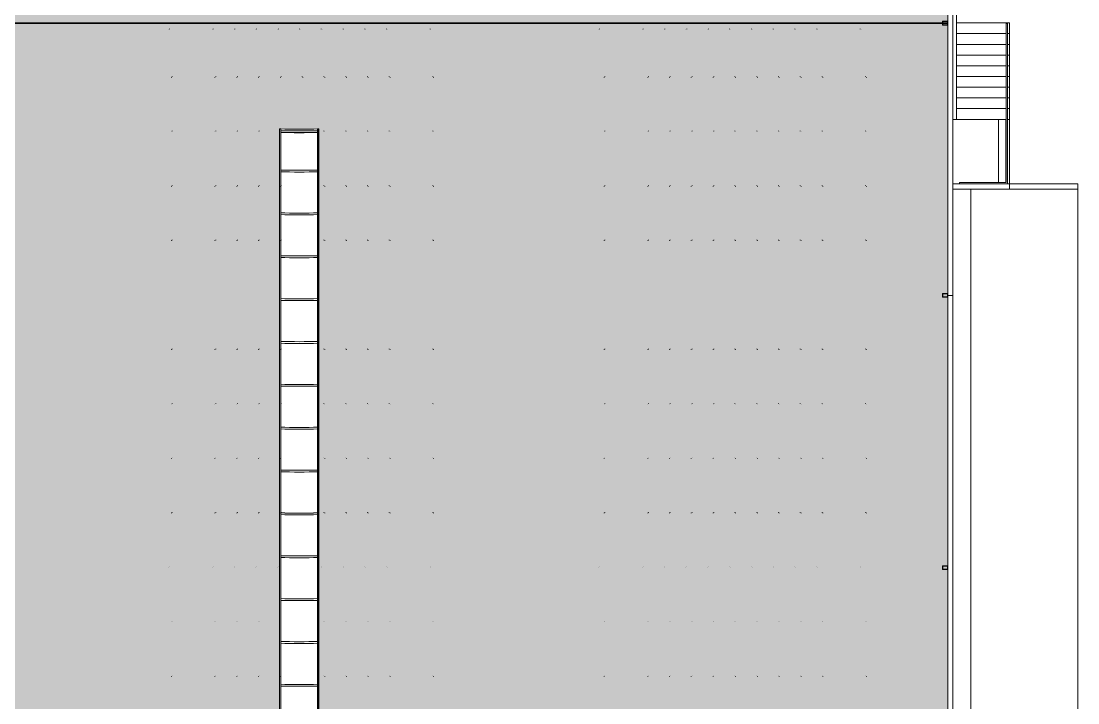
# Model space of a CAD drawing. Header units: metres. Extents: x -55 to 263, y -124 to 62.
# Drawn here: x 169 to 198.57, y -41.88 to -22.8 of the extents above; entities that cross this region are included whole.
import ezdxf

# ---------------------------------------------------------------- set-up
doc = ezdxf.new("R2010")
doc.units = ezdxf.units.M
doc.linetypes.add('01_Grid', pattern=[2.61, 1.8, -0.405, 0, -0.405])
for name, color, linetype, lineweight in [('0-1', 7, 'Continuous', 5), ('03EJES-1', 1, '01_Grid', 5), ('06MUREXT-1', 253, 'Continuous', 5), ('13CIVERT-1', 53, 'Continuous', 5), ('14HATCH-1', 10, 'Continuous', 5), ('46BANQ-1', 53, 'Continuous', 5), ('54ESTRUCTURA-2', 9, 'Continuous', 30), ('54ESTRUCTURA-7', 213, 'Continuous', 9), ('54ESTRUCTURA-8', 255, 'Continuous', 9), ('55BARANDAL-1', 53, 'Continuous', 5), ('70LINEA-1', 254, 'Continuous', 5), ('70LINEA-4', 255, 'Continuous', 9), ('70LINEA-5', 213, 'Continuous', 9)]:
    doc.layers.add(name, color=color, linetype=linetype, lineweight=lineweight)

# ---------------------------------------------------------------- blocks, each defined once
blk = doc.blocks.new('Railing - Railing-7177917-A1 _ A250')
at = {"layer": '55BARANDAL-1'}
for p, q in [((196.567, -22.872), (196.605, -22.872)), ((196.567, -22.872), (196.567, -25.553)), ((196.605, -22.872), (196.605, -25.553)), ((196.567, -25.553), (196.567, -25.572)), ((196.567, -25.572), (196.567, -27.316)), ((196.605, -25.553), (196.605, -25.572)), ((196.605, -25.572), (196.605, -27.354)), ((195.257, -27.354), (195.257, -27.316)), ((196.567, -27.316), (195.257, -27.316)), ((196.605, -27.354), (195.257, -27.354))]:
    blk.add_line(p, q, dxfattribs=at)
blk = doc.blocks.new('22011_AR_rvt-1-A1 _ A250')
at = {"layer": '14HATCH-1'}
h = blk.add_hatch(color=256, dxfattribs=at)
h.paths.add_polyline_path([(194.783, -22.86), (194.93, -22.856), (194.926, -22.851), (194.92, -22.816), (194.797, -22.816), (194.787, -22.856)])
h.paths.add_polyline_path([(194.783, -15.245), (194.791, -15.254), (194.797, -15.288), (194.92, -15.288), (194.926, -15.236), (194.92, -15.201), (194.797, -15.201), (194.791, -15.236)])
h.paths.add_polyline_path([(194.783, -7.62), (194.791, -7.629), (194.797, -7.664), (194.92, -7.664), (194.926, -7.611), (194.92, -7.576), (194.797, -7.576), (194.791, -7.611)])
h.paths.add_polyline_path([(194.783, -0.005), (194.791, -0.014), (194.797, -0.048), (194.92, -0.048), (194.926, 0.004), (194.92, 0.039), (194.797, 0.039), (194.791, 0.004)])
h.paths.add_polyline_path([(194.783, 7.62), (194.791, 7.611), (194.797, 7.576), (194.92, 7.576), (194.926, 7.63), (194.92, 7.664), (194.797, 7.664), (194.791, 7.629)])
h.paths.add_polyline_path([(-12.05, -22.86), (-11.903, -22.855), (-11.908, -22.846), (-11.912, -22.816), (-12.036, -22.816), (-12.041, -22.851), (-12.05, -22.86)])
h.paths.add_polyline_path([(106.186, -22.86), (194.783, -22.855), (194.783, -22.808), (194.93, -22.808), (194.926, -15.296), (194.783, -15.296), (194.783, -15.193), (194.93, -15.193), (194.926, -7.672), (194.783, -7.672), (194.783, -7.568), (194.93, -7.568), (194.926, -0.056), (194.783, -0.056), (194.783, 0.047), (194.93, 0.047), (194.926, 7.568), (194.783, 7.568), (194.783, 7.672), (194.93, 7.672), (194.926, 14.807), (194.783, 14.807), (194.783, 14.825), (183.219, 14.825), (183.215, 13.745), (182.541, 13.745), (182.541, 15.24), (0.339, 15.24), (0.339, 13.745), (-0.339, 13.745), (-0.339, 14.825), (-11.898, 14.825), (-11.898, 14.807), (-12.05, 14.807), (-12.05, -22.808), (-11.898, -22.808), (-11.898, -22.86), (105.605, -22.86)])
h.paths.add_polyline_path([(18.467, -19.926), (17.913, -19.928), (17.727, -19.931), (17.727, 7.689), (18.165, 7.695), (18.631, 7.693), (18.827, 7.689), (18.827, -19.931), (18.468, -19.926)])
h.paths.add_polyline_path([(6.367, -19.927), (5.894, -19.926), (5.535, -19.925), (5.535, 7.689), (5.973, 7.695), (6.433, 7.693), (6.635, 7.689), (6.635, -19.931), (6.368, -19.927)])
h.paths.add_polyline_path([(30.751, -19.927), (30.278, -19.926), (29.919, -19.925), (29.919, 7.689), (30.357, 7.695), (30.817, 7.693), (31.019, 7.689), (31.019, -19.931), (30.752, -19.927)])
h.paths.add_polyline_path([(91.619, -19.926), (91.065, -19.928), (90.879, -19.928), (90.879, 7.689), (91.317, 7.695), (91.777, 7.693), (91.979, 7.689), (91.979, -19.931), (91.62, -19.926)])
h.paths.add_polyline_path([(152.579, -19.926), (152.025, -19.928), (151.839, -19.925), (151.839, 7.689), (152.277, 7.695), (152.737, 7.693), (152.939, 7.689), (152.939, -19.931), (152.58, -19.926)])
h.paths.add_polyline_path([(140.479, -19.927), (140.006, -19.926), (139.647, -19.928), (139.647, 7.689), (140.085, 7.695), (140.545, 7.693), (140.747, 7.689), (140.747, -19.931), (140.48, -19.927)])
h.paths.add_polyline_path([(42.851, -19.926), (42.297, -19.928), (42.111, -19.929), (42.111, 7.689), (42.549, 7.695), (43.009, 7.693), (43.211, 7.689), (43.211, -19.931), (42.852, -19.926)])
h.paths.add_polyline_path([(128.287, -19.927), (127.814, -19.926), (127.455, -19.925), (127.455, 7.689), (127.893, 7.695), (128.353, 7.693), (128.555, 7.689), (128.555, -19.931), (128.288, -19.927)])
h.paths.add_polyline_path([(55.043, -19.926), (54.489, -19.928), (54.303, -19.925), (54.303, 7.689), (54.741, 7.695), (55.201, 7.693), (55.403, 7.689), (55.403, -19.931), (55.044, -19.926)])
h.paths.add_polyline_path([(116.095, -19.927), (115.622, -19.926), (115.263, -19.928), (115.263, 7.689), (115.701, 7.695), (116.161, 7.693), (116.363, 7.689), (116.363, -19.931), (116.096, -19.927)])
h.paths.add_polyline_path([(67.327, -19.927), (66.854, -19.926), (66.495, -19.929), (66.495, 7.689), (66.933, 7.695), (67.393, 7.693), (67.595, 7.689), (67.595, -19.931), (67.328, -19.927)])
h.paths.add_polyline_path([(103.903, -19.927), (103.43, -19.926), (103.071, -19.925), (103.071, 7.689), (103.509, 7.695), (103.969, 7.693), (104.171, 7.689), (104.171, -19.931), (103.904, -19.927)])
h.paths.add_polyline_path([(79.519, -19.927), (79.046, -19.926), (78.687, -19.925), (78.687, 7.689), (79.125, 7.695), (79.585, 7.693), (79.787, 7.689), (79.787, -19.931), (79.52, -19.927)])
h.paths.add_polyline_path([(-6.011, -19.925), (-6.559, -19.929), (-6.657, -19.931), (-6.657, 7.689), (-6.219, 7.695), (-5.759, 7.693), (-5.557, 7.689), (-5.557, -19.931), (-5.932, -19.926), (-6.011, -19.925)])
h.paths.add_polyline_path([(177.142, -19.928), (176.606, -19.926), (176.223, -19.925), (176.223, 7.689), (176.661, 7.695), (177.121, 7.693), (177.323, 7.689), (177.323, -19.931), (177.143, -19.928)])
h.paths.add_polyline_path([(164.863, -19.927), (164.321, -19.926), (164.031, -19.927), (164.031, 7.689), (164.469, 7.695), (164.929, 7.693), (165.131, 7.689), (165.131, -19.931), (164.864, -19.927)])
h.paths.add_polyline_path([(-12.05, -15.245), (-12.041, -15.254), (-12.036, -15.288), (-11.912, -15.288), (-11.902, -15.248), (-11.898, -15.245), (-11.907, -15.236), (-11.912, -15.201), (-12.036, -15.201), (-12.045, -15.24)])
h.paths.add_polyline_path([(-12.041, -15.296), (-12.05, -15.296), (-12.05, -15.193), (-11.898, -15.193), (-11.898, -15.296), (-12.036, -15.296)])
h.paths.add_polyline_path([(-12.05, -7.62), (-12.041, -7.629), (-12.036, -7.664), (-11.912, -7.664), (-11.901, -7.623), (-11.901, -7.617), (-11.907, -7.611), (-11.912, -7.576), (-12.036, -7.576), (-12.041, -7.611)])
h.paths.add_polyline_path([(-12.05, -7.672), (-12.05, -7.568), (-11.898, -7.568), (-11.901, -7.672), (-12.041, -7.672)])
h.paths.add_polyline_path([(-12.05, -0.005), (-12.041, -0.014), (-12.036, -0.048), (-11.912, -0.048), (-11.901, -0.008), (-11.901, -0.002), (-11.907, 0.004), (-11.912, 0.039), (-12.036, 0.039), (-12.045, 0)])
h.paths.add_polyline_path([(-12.041, -0.056), (-12.05, -0.056), (-12.05, 0.047), (-11.898, 0.047), (-11.898, -0.056), (-12.036, -0.056)])
h.paths.add_polyline_path([(-12.05, 7.62), (-12.041, 7.611), (-12.036, 7.576), (-11.912, 7.576), (-11.907, 7.611), (-11.898, 7.62), (-11.907, 7.63), (-11.912, 7.664), (-12.036, 7.664), (-12.041, 7.629)])
h.paths.add_polyline_path([(-12.041, 7.568), (-12.05, 7.568), (-12.05, 7.672), (-11.898, 7.672), (-11.898, 7.568), (-12.036, 7.568)])
h.paths.add_polyline_path([(194.92, 14.815), (194.92, 14.825), (194.795, 14.825), (194.797, 14.815), (194.906, 14.815)])
h.paths.add_polyline_path([(-12.036, 14.815), (-11.912, 14.815), (-11.912, 14.825), (-12.037, 14.825)])
h = blk.add_hatch(color=256, dxfattribs=at)
h.paths.add_polyline_path([(194.783, -60.769), (194.791, -60.777), (194.797, -60.812), (194.92, -60.812), (194.926, -60.76), (194.92, -60.725), (194.797, -60.725), (194.791, -60.76)])
h.paths.add_polyline_path([(194.783, -45.715), (194.791, -45.724), (194.797, -45.759), (194.92, -45.759), (194.925, -45.7), (194.92, -45.672), (194.797, -45.672), (194.791, -45.706)])
h.paths.add_polyline_path([(194.783, -38.1), (194.791, -38.109), (194.797, -38.144), (194.92, -38.144), (194.926, -38.091), (194.92, -38.056), (194.797, -38.056), (194.791, -38.091)])
h.paths.add_polyline_path([(194.783, -30.475), (194.791, -30.484), (194.797, -30.519), (194.92, -30.519), (194.926, -30.466), (194.92, -30.432), (194.797, -30.432), (194.791, -30.466), (194.784, -30.474)])
h.paths.add_polyline_path([(194.783, -22.86), (194.792, -22.874), (194.797, -22.904), (194.92, -22.904), (194.924, -22.86), (194.791, -22.86)])
h.paths.add_polyline_path([(-11.898, -22.86), (-12.05, -22.86), (-12.041, -22.869), (-12.036, -22.904), (-11.912, -22.901), (-11.902, -22.864)])
h.paths.add_polyline_path([(-12.05, -60.96), (192.852, -60.96), (192.852, -60.903), (192.884, -60.903), (192.884, -60.96), (193.506, -60.96), (193.506, -60.903), (193.538, -60.903), (193.538, -60.96), (194.93, -60.96), (194.926, -60.82), (194.783, -60.82), (194.783, -60.717), (194.93, -60.717), (194.926, -45.767), (194.783, -45.767), (194.783, -45.664), (194.93, -45.664), (194.926, -38.152), (194.783, -38.152), (194.783, -38.048), (194.93, -38.048), (194.926, -30.527), (194.783, -30.527), (194.783, -30.424), (194.93, -30.424), (194.926, -22.912), (194.783, -22.912), (194.783, -22.86), (-11.898, -22.865), (-11.898, -22.912), (-12.05, -22.912), (-12.05, -60.847)])
h.paths.add_polyline_path([(-12.05, -60.769), (-12.041, -60.777), (-12.036, -60.812), (-11.912, -60.812), (-11.907, -60.777), (-11.898, -60.769), (-11.907, -60.76), (-11.912, -60.725), (-12.036, -60.725), (-12.041, -60.76)])
h.paths.add_polyline_path([(-11.931, -60.82), (-12.05, -60.82), (-12.05, -60.717), (-11.898, -60.717), (-11.898, -60.82), (-11.914, -60.82)])
h.paths.add_polyline_path([(176.78, -53.447), (176.248, -53.441), (176.23, -53.441), (176.23, -25.82), (176.61, -25.826), (177.144, -25.824), (177.33, -25.824), (177.33, -53.441), (176.892, -53.447), (176.804, -53.447)])
h.paths.add_polyline_path([(164.588, -53.447), (164.061, -53.441), (164.038, -53.441), (164.038, -25.82), (164.413, -25.826), (164.952, -25.824), (165.138, -25.824), (165.138, -53.441), (164.7, -53.447), (164.612, -53.447)])
h.paths.add_polyline_path([(152.396, -53.447), (151.869, -53.441), (151.846, -53.441), (151.846, -25.82), (152.221, -25.826), (152.76, -25.824), (152.946, -25.824), (152.946, -53.441), (152.508, -53.447), (152.42, -53.447)])
h.paths.add_polyline_path([(140.204, -53.447), (139.672, -53.441), (139.654, -53.441), (139.654, -25.82), (140.029, -25.826), (140.568, -25.824), (140.754, -25.825), (140.754, -53.441), (140.316, -53.447), (140.228, -53.447)])
h.paths.add_polyline_path([(128.012, -53.447), (127.485, -53.441), (127.462, -53.441), (127.462, -25.82), (127.837, -25.826), (128.376, -25.824), (128.562, -25.825), (128.562, -53.441), (128.124, -53.447), (128.036, -53.447)])
h.paths.add_polyline_path([(115.82, -53.447), (115.288, -53.441), (115.27, -53.441), (115.27, -25.82), (115.645, -25.826), (116.184, -25.824), (116.37, -25.825), (116.37, -53.441), (115.932, -53.447), (115.844, -53.447)])
h.paths.add_polyline_path([(103.628, -53.447), (103.101, -53.441), (103.078, -53.441), (103.078, -25.82), (103.453, -25.826), (103.992, -25.824), (104.178, -25.82), (104.178, -53.441), (103.74, -53.447), (103.652, -53.447)])
h.paths.add_polyline_path([(91.436, -53.447), (90.904, -53.441), (90.886, -53.441), (90.886, -25.82), (91.261, -25.826), (91.8, -25.824), (91.986, -25.825), (91.986, -53.441), (91.548, -53.447), (91.46, -53.447)])
h.paths.add_polyline_path([(79.244, -53.447), (78.712, -53.441), (78.694, -53.441), (78.694, -25.82), (79.069, -25.826), (79.608, -25.824), (79.794, -25.82), (79.794, -53.441), (79.356, -53.447), (79.268, -53.447)])
h.paths.add_polyline_path([(67.052, -53.447), (66.525, -53.441), (66.502, -53.441), (66.502, -25.82), (66.877, -25.826), (67.416, -25.824), (67.602, -25.82), (67.602, -53.441), (67.164, -53.447), (67.076, -53.447)])
h.paths.add_polyline_path([(54.86, -53.447), (54.333, -53.441), (54.31, -53.441), (54.31, -25.82), (54.736, -25.826), (55.224, -25.824), (55.41, -25.826), (55.41, -53.441), (54.972, -53.447), (54.884, -53.447)])
h.paths.add_polyline_path([(42.668, -53.447), (42.141, -53.441), (42.118, -53.441), (42.118, -25.82), (42.528, -25.826), (43.032, -25.824), (43.218, -25.826), (43.218, -53.441), (42.78, -53.447), (42.692, -53.447)])
h.paths.add_polyline_path([(30.476, -53.447), (29.949, -53.441), (29.926, -53.441), (29.926, -25.82), (30.301, -25.826), (30.84, -25.824), (31.026, -25.826), (31.026, -53.441), (30.588, -53.447), (30.5, -53.447)])
h.paths.add_polyline_path([(18.284, -53.447), (17.757, -53.441), (17.734, -53.441), (17.734, -25.82), (18.111, -25.826), (18.648, -25.824), (18.834, -25.826), (18.834, -53.441), (18.396, -53.447), (18.308, -53.447)])
h.paths.add_polyline_path([(6.092, -53.447), (5.565, -53.441), (5.542, -53.441), (5.542, -25.82), (5.917, -25.826), (6.456, -25.824), (6.642, -25.826), (6.642, -53.441), (6.204, -53.447), (6.116, -53.447)])
h.paths.add_polyline_path([(-6.1, -53.447), (-6.632, -53.441), (-6.65, -53.441), (-6.65, -25.82), (-6.275, -25.826), (-5.736, -25.824), (-5.55, -25.822), (-5.55, -53.441), (-5.988, -53.447), (-6.076, -53.447)])
h.paths.add_polyline_path([(-12.05, -53.34), (-12.041, -53.349), (-12.036, -53.384), (-11.912, -53.384), (-11.907, -53.349), (-11.898, -53.34), (-11.907, -53.331), (-11.912, -53.296), (-12.036, -53.296), (-12.041, -53.331)])
h.paths.add_polyline_path([(-11.898, -53.392), (-12.05, -53.392), (-12.05, -53.288), (-11.898, -53.288), (-11.898, -53.384)])
h.paths.add_polyline_path([(194.778, -53.34), (194.787, -53.352), (194.792, -53.384), (194.916, -53.384), (194.921, -53.349), (194.93, -53.34), (194.921, -53.331), (194.916, -53.296), (194.792, -53.296), (194.787, -53.331)])
h.paths.add_polyline_path([(194.787, -53.392), (194.778, -53.392), (194.778, -53.288), (194.93, -53.288), (194.93, -53.392), (194.792, -53.392)])
h.paths.add_polyline_path([(-12.05, -45.715), (-12.041, -45.724), (-12.036, -45.759), (-11.912, -45.759), (-11.907, -45.724), (-11.898, -45.715), (-11.908, -45.7), (-11.912, -45.672), (-12.036, -45.672), (-12.041, -45.706)])
h.paths.add_polyline_path([(-11.907, -45.767), (-12.05, -45.767), (-12.05, -45.664), (-11.898, -45.664), (-11.898, -45.767)])
h.paths.add_polyline_path([(-12.05, -38.1), (-12.041, -38.109), (-12.036, -38.144), (-11.912, -38.144), (-11.907, -38.109), (-11.898, -38.1), (-11.907, -38.091), (-11.912, -38.056), (-12.036, -38.056), (-12.041, -38.091)])
h.paths.add_polyline_path([(-11.907, -38.152), (-12.05, -38.152), (-12.05, -38.048), (-11.898, -38.048), (-11.898, -38.152)])
h.paths.add_polyline_path([(-12.05, -30.475), (-12.041, -30.484), (-12.036, -30.519), (-11.912, -30.519), (-11.907, -30.484), (-11.901, -30.472), (-11.907, -30.466), (-11.912, -30.432), (-12.036, -30.432), (-12.041, -30.466)])
h.paths.add_polyline_path([(-11.898, -30.527), (-12.05, -30.527), (-12.05, -30.424), (-11.898, -30.424), (-11.898, -30.484)])
at = {"layer": '06MUREXT-1'}
for p, q in [((194.93, -30.48), (194.93, -15.24)), ((195.072, -15.24), (195.072, -30.48)), ((195.072, -27.353), (195.257, -27.353)), ((196.655, -27.506), (195.072, -27.506)), ((196.604, -27.353), (196.655, -27.353)), ((196.655, -27.353), (198.572, -27.353)), ((196.655, -27.506), (196.655, -27.353)), ((198.572, -27.506), (196.655, -27.506)), ((198.572, -27.353), (198.572, -27.506)), ((195.072, -30.48), (194.93, -30.48)), ((194.93, -38.049), (194.93, -30.48)), ((195.072, -30.48), (195.072, -45.72)), ((194.93, -38.104), (194.93, -38.096)), ((194.93, -45.664), (194.93, -38.151))]:
    blk.add_line(p, q, dxfattribs=at)
at = {"layer": '13CIVERT-1'}
for p, q in [((196.655, -22.853), (195.175, -22.853)), ((195.175, -22.853), (195.175, -23.153)), ((196.655, -22.853), (195.175, -22.853)), ((196.655, -22.853), (196.655, -23.153)), ((195.175, -23.153), (195.175, -23.453)), ((196.567, -23.153), (195.175, -23.153)), ((196.567, -23.153), (195.175, -23.153)), ((196.655, -23.153), (196.605, -23.153)), ((196.655, -23.153), (196.605, -23.153)), ((196.655, -23.153), (196.655, -23.453)), ((195.175, -23.453), (195.175, -23.753)), ((196.567, -23.453), (195.175, -23.453)), ((196.567, -23.453), (195.175, -23.453)), ((196.655, -23.453), (196.605, -23.453)), ((196.655, -23.453), (196.605, -23.453)), ((196.655, -23.453), (196.655, -23.753)), ((195.175, -23.753), (195.175, -24.053)), ((196.567, -23.753), (195.175, -23.753)), ((196.567, -23.753), (195.175, -23.753)), ((196.655, -23.753), (196.605, -23.753)), ((196.655, -23.753), (196.605, -23.753)), ((196.655, -23.753), (196.655, -24.053)), ((195.175, -24.053), (195.175, -24.353)), ((196.567, -24.053), (195.175, -24.053)), ((196.567, -24.053), (195.175, -24.053)), ((196.655, -24.053), (196.605, -24.053)), ((196.655, -24.053), (196.605, -24.053)), ((196.655, -24.053), (196.655, -24.353)), ((195.175, -24.353), (195.175, -24.653)), ((196.567, -24.353), (195.175, -24.353)), ((196.567, -24.353), (195.175, -24.353)), ((196.655, -24.353), (196.605, -24.353)), ((196.655, -24.353), (196.605, -24.353)), ((196.655, -24.353), (196.655, -24.653)), ((195.175, -24.653), (195.175, -24.953)), ((196.567, -24.653), (195.175, -24.653)), ((196.567, -24.653), (195.175, -24.653)), ((196.655, -24.653), (196.605, -24.653)), ((196.655, -24.653), (196.605, -24.653)), ((196.655, -24.653), (196.655, -24.953)), ((195.175, -24.953), (195.175, -25.253)), ((196.567, -24.953), (195.175, -24.953)), ((196.567, -24.953), (195.175, -24.953)), ((196.655, -24.953), (196.605, -24.953)), ((196.655, -24.953), (196.605, -24.953)), ((196.655, -24.953), (196.655, -25.253)), ((195.175, -25.253), (195.175, -25.553)), ((196.567, -25.253), (195.175, -25.253)), ((196.567, -25.253), (195.175, -25.253)), ((196.655, -25.253), (196.605, -25.253)), ((196.655, -25.253), (196.605, -25.253)), ((196.655, -25.253), (196.655, -25.553)), ((195.175, -25.553), (195.072, -25.553)), ((196.567, -25.553), (195.175, -25.553)), ((196.567, -25.553), (195.175, -25.553)), ((196.655, -25.553), (196.605, -25.553)), ((196.655, -25.553), (196.605, -25.553)), ((196.655, -27.353), (196.655, -25.553)), ((195.072, -27.353), (195.257, -27.353)), ((196.604, -27.353), (196.655, -27.353))]:
    blk.add_line(p, q, dxfattribs=at)
at = {"layer": '46BANQ-1'}
for p, q in [((195.072, -27.506), (195.572, -27.506)), ((195.572, -27.506), (195.572, -61.46)), ((195.572, -61.473), (195.572, -27.506))]:
    blk.add_line(p, q, dxfattribs=at)
at = {"layer": '54ESTRUCTURA-2'}
for p, q in [((194.93, -22.86), (-12.05, -22.86)), ((-12.05, -22.86), (194.93, -22.86))]:
    blk.add_line(p, q, dxfattribs=at)
at = {"layer": '70LINEA-1'}
for p, q in [((195.174, -21.373), (195.174, -25.553)), ((198.572, -60.943), (198.572, -27.506))]:
    blk.add_line(p, q, dxfattribs=at)
at = {"layer": '55BARANDAL-1'}
blk.add_blockref('Railing - Railing-7177917-A1 _ A250', (0, 0), dxfattribs=at)
blk = doc.blocks.new('JN-102 - JN-102-1693047-A1 _ A250')
at = {"layer": '54ESTRUCTURA-7'}
for p, q in [((185.165, -23.043), (185.165, -23.049)), ((185.186, -23.022), (185.186, -23.029)), ((186.384, -23.043), (186.384, -23.049)), ((186.405, -23.022), (186.405, -23.029)), ((186.994, -23.043), (186.994, -23.049)), ((187.015, -23.022), (187.015, -23.029)), ((187.603, -23.043), (187.603, -23.049)), ((187.624, -23.022), (187.624, -23.029)), ((188.213, -23.043), (188.213, -23.049)), ((188.234, -23.022), (188.234, -23.029)), ((188.824, -23.029), (188.824, -23.022)), ((188.845, -23.049), (188.845, -23.043)), ((189.434, -23.029), (189.434, -23.022)), ((189.455, -23.049), (189.455, -23.043)), ((190.044, -23.029), (190.044, -23.022)), ((190.065, -23.049), (190.065, -23.043)), ((190.653, -23.029), (190.653, -23.022)), ((190.674, -23.049), (190.674, -23.043)), ((191.263, -23.029), (191.263, -23.022)), ((191.284, -23.049), (191.284, -23.043)), ((192.482, -23.029), (192.482, -23.022)), ((192.503, -23.049), (192.503, -23.043))]:
    blk.add_line(p, q, dxfattribs=at)
blk = doc.blocks.new('JN-101 - JN-101-V383-A1 _ A250')
at = {"layer": '54ESTRUCTURA-7'}
for p, q in [((185.314, -41.136), (185.314, -41.142)), ((185.335, -41.115), (185.335, -41.121)), ((186.533, -41.136), (186.533, -41.142)), ((186.554, -41.115), (186.554, -41.121)), ((187.143, -41.136), (187.143, -41.142)), ((187.164, -41.115), (187.164, -41.121)), ((187.752, -41.136), (187.752, -41.142)), ((187.773, -41.115), (187.773, -41.121)), ((188.362, -41.136), (188.362, -41.142)), ((188.383, -41.115), (188.383, -41.121)), ((188.973, -41.121), (188.973, -41.115)), ((188.994, -41.142), (188.994, -41.136)), ((189.583, -41.121), (189.583, -41.115)), ((189.604, -41.142), (189.604, -41.136)), ((190.193, -41.121), (190.193, -41.115)), ((190.214, -41.142), (190.214, -41.136)), ((190.802, -41.121), (190.802, -41.115)), ((190.823, -41.142), (190.823, -41.136)), ((191.412, -41.121), (191.412, -41.115)), ((191.433, -41.142), (191.433, -41.136)), ((192.631, -41.121), (192.631, -41.115)), ((192.652, -41.142), (192.652, -41.136))]:
    blk.add_line(p, q, dxfattribs=at)
blk = doc.blocks.new('JN-101 - JN-101-V384-A1 _ A250')
at = {"layer": '54ESTRUCTURA-7'}
for p, q in [((185.314, -39.613), (185.314, -39.619)), ((185.335, -39.592), (185.335, -39.598)), ((186.533, -39.613), (186.533, -39.619)), ((186.554, -39.592), (186.554, -39.598)), ((187.143, -39.613), (187.143, -39.619)), ((187.164, -39.592), (187.164, -39.598)), ((187.752, -39.613), (187.752, -39.619)), ((187.773, -39.592), (187.773, -39.598)), ((188.362, -39.613), (188.362, -39.619)), ((188.383, -39.592), (188.383, -39.598)), ((188.973, -39.598), (188.973, -39.592)), ((188.994, -39.619), (188.994, -39.613)), ((189.583, -39.598), (189.583, -39.592)), ((189.604, -39.619), (189.604, -39.613)), ((190.193, -39.598), (190.193, -39.592)), ((190.214, -39.619), (190.214, -39.613)), ((190.802, -39.598), (190.802, -39.592)), ((190.823, -39.619), (190.823, -39.613)), ((191.412, -39.598), (191.412, -39.592)), ((191.433, -39.619), (191.433, -39.613)), ((192.631, -39.598), (192.631, -39.592)), ((192.652, -39.619), (192.652, -39.613))]:
    blk.add_line(p, q, dxfattribs=at)
blk = doc.blocks.new('JN-101 - JN-101-V385-A1 _ A250')
at = {"layer": '54ESTRUCTURA-7'}
for p, q in [((185.314, -36.566), (185.314, -36.572)), ((185.335, -36.545), (185.335, -36.551)), ((186.533, -36.566), (186.533, -36.572)), ((186.554, -36.545), (186.554, -36.551)), ((187.143, -36.566), (187.143, -36.572)), ((187.164, -36.545), (187.164, -36.551)), ((187.752, -36.566), (187.752, -36.572)), ((187.773, -36.545), (187.773, -36.551)), ((188.362, -36.566), (188.362, -36.572)), ((188.383, -36.545), (188.383, -36.551)), ((188.973, -36.551), (188.973, -36.545)), ((188.994, -36.572), (188.994, -36.566)), ((189.583, -36.551), (189.583, -36.545)), ((189.604, -36.572), (189.604, -36.566)), ((190.193, -36.551), (190.193, -36.545)), ((190.214, -36.572), (190.214, -36.566)), ((190.802, -36.551), (190.802, -36.545)), ((190.823, -36.572), (190.823, -36.566)), ((191.412, -36.551), (191.412, -36.545)), ((191.433, -36.572), (191.433, -36.566)), ((192.631, -36.551), (192.631, -36.545)), ((192.652, -36.572), (192.652, -36.566))]:
    blk.add_line(p, q, dxfattribs=at)
blk = doc.blocks.new('JN-101 - JN-101-V386-A1 _ A250')
at = {"layer": '54ESTRUCTURA-7'}
for p, q in [((185.314, -35.043), (185.314, -35.049)), ((185.335, -35.022), (185.335, -35.028)), ((186.533, -35.043), (186.533, -35.049)), ((186.554, -35.022), (186.554, -35.028)), ((187.143, -35.043), (187.143, -35.049)), ((187.164, -35.022), (187.164, -35.028)), ((187.752, -35.043), (187.752, -35.049)), ((187.773, -35.022), (187.773, -35.028)), ((188.362, -35.043), (188.362, -35.049)), ((188.383, -35.022), (188.383, -35.028)), ((188.973, -35.028), (188.973, -35.022)), ((188.994, -35.049), (188.994, -35.043)), ((189.583, -35.028), (189.583, -35.022)), ((189.604, -35.049), (189.604, -35.043)), ((190.193, -35.028), (190.193, -35.022)), ((190.214, -35.049), (190.214, -35.043)), ((190.802, -35.028), (190.802, -35.022)), ((190.823, -35.049), (190.823, -35.043)), ((191.412, -35.028), (191.412, -35.022)), ((191.433, -35.049), (191.433, -35.043)), ((192.631, -35.028), (192.631, -35.022)), ((192.652, -35.049), (192.652, -35.043))]:
    blk.add_line(p, q, dxfattribs=at)
blk = doc.blocks.new('JN-101 - JN-101-V387-A1 _ A250')
at = {"layer": '54ESTRUCTURA-7'}
for p, q in [((185.314, -33.519), (185.314, -33.525)), ((185.335, -33.498), (185.335, -33.505)), ((186.533, -33.519), (186.533, -33.525)), ((186.554, -33.498), (186.554, -33.505)), ((187.143, -33.519), (187.143, -33.525)), ((187.164, -33.498), (187.164, -33.505)), ((187.752, -33.519), (187.752, -33.525)), ((187.773, -33.498), (187.773, -33.505)), ((188.362, -33.519), (188.362, -33.525)), ((188.383, -33.498), (188.383, -33.505)), ((188.973, -33.505), (188.973, -33.498)), ((188.994, -33.525), (188.994, -33.519)), ((189.583, -33.505), (189.583, -33.498)), ((189.604, -33.525), (189.604, -33.519)), ((190.193, -33.505), (190.193, -33.498)), ((190.214, -33.525), (190.214, -33.519)), ((190.802, -33.505), (190.802, -33.498)), ((190.823, -33.525), (190.823, -33.519)), ((191.412, -33.505), (191.412, -33.498)), ((191.433, -33.525), (191.433, -33.519)), ((192.631, -33.505), (192.631, -33.498)), ((192.652, -33.525), (192.652, -33.519))]:
    blk.add_line(p, q, dxfattribs=at)
blk = doc.blocks.new('JN-101 - JN-101-V388-A1 _ A250')
at = {"layer": '54ESTRUCTURA-7'}
for p, q in [((185.314, -31.996), (185.314, -32.002)), ((185.335, -31.975), (185.335, -31.981)), ((186.533, -31.996), (186.533, -32.002)), ((186.554, -31.975), (186.554, -31.981)), ((187.143, -31.996), (187.143, -32.002)), ((187.164, -31.975), (187.164, -31.981)), ((187.752, -31.996), (187.752, -32.002)), ((187.773, -31.975), (187.773, -31.981)), ((188.362, -31.996), (188.362, -32.002)), ((188.383, -31.975), (188.383, -31.981)), ((188.973, -31.981), (188.973, -31.975)), ((188.994, -32.002), (188.994, -31.996)), ((189.583, -31.981), (189.583, -31.975)), ((189.604, -32.002), (189.604, -31.996)), ((190.193, -31.981), (190.193, -31.975)), ((190.214, -32.002), (190.214, -31.996)), ((190.802, -31.981), (190.802, -31.975)), ((190.823, -32.002), (190.823, -31.996)), ((191.412, -31.981), (191.412, -31.975)), ((191.433, -32.002), (191.433, -31.996)), ((192.631, -31.981), (192.631, -31.975)), ((192.652, -32.002), (192.652, -31.996))]:
    blk.add_line(p, q, dxfattribs=at)
blk = doc.blocks.new('JN-101 - JN-101-V389-A1 _ A250')
at = {"layer": '54ESTRUCTURA-7'}
for p, q in [((185.314, -28.946), (185.314, -28.952)), ((185.335, -28.925), (185.335, -28.931)), ((186.533, -28.946), (186.533, -28.952)), ((186.554, -28.925), (186.554, -28.931)), ((187.143, -28.946), (187.143, -28.952)), ((187.164, -28.925), (187.164, -28.931)), ((187.752, -28.946), (187.752, -28.952)), ((187.773, -28.925), (187.773, -28.931)), ((188.362, -28.946), (188.362, -28.952)), ((188.383, -28.925), (188.383, -28.931)), ((188.973, -28.931), (188.973, -28.925)), ((188.994, -28.952), (188.994, -28.946)), ((189.583, -28.931), (189.583, -28.925)), ((189.604, -28.952), (189.604, -28.946)), ((190.193, -28.931), (190.193, -28.925)), ((190.214, -28.952), (190.214, -28.946)), ((190.802, -28.931), (190.802, -28.925)), ((190.823, -28.952), (190.823, -28.946)), ((191.412, -28.931), (191.412, -28.925)), ((191.433, -28.952), (191.433, -28.946)), ((192.631, -28.931), (192.631, -28.925)), ((192.652, -28.952), (192.652, -28.946))]:
    blk.add_line(p, q, dxfattribs=at)
blk = doc.blocks.new('JN-101 - JN-101-V390-A1 _ A250')
at = {"layer": '54ESTRUCTURA-7'}
for p, q in [((185.314, -27.423), (185.314, -27.429)), ((185.335, -27.397), (185.335, -27.408)), ((186.533, -27.423), (186.533, -27.429)), ((186.554, -27.397), (186.554, -27.408)), ((187.143, -27.423), (187.143, -27.429)), ((187.164, -27.397), (187.164, -27.408)), ((187.752, -27.423), (187.752, -27.429)), ((187.773, -27.397), (187.773, -27.408)), ((188.362, -27.423), (188.362, -27.429)), ((188.383, -27.397), (188.383, -27.408)), ((188.973, -27.408), (188.973, -27.397)), ((188.994, -27.429), (188.994, -27.423)), ((189.583, -27.408), (189.583, -27.397)), ((189.604, -27.429), (189.604, -27.423)), ((190.193, -27.408), (190.193, -27.397)), ((190.214, -27.429), (190.214, -27.423)), ((190.802, -27.408), (190.802, -27.397)), ((190.823, -27.429), (190.823, -27.423)), ((191.412, -27.408), (191.412, -27.397)), ((191.433, -27.429), (191.433, -27.423)), ((192.631, -27.408), (192.631, -27.397)), ((192.652, -27.429), (192.652, -27.423))]:
    blk.add_line(p, q, dxfattribs=at)
blk = doc.blocks.new('JN-101 - JN-101-V391-A1 _ A250')
at = {"layer": '54ESTRUCTURA-7'}
for p, q in [((185.314, -25.899), (185.314, -25.905)), ((185.335, -25.878), (185.335, -25.885)), ((186.533, -25.899), (186.533, -25.905)), ((186.554, -25.878), (186.554, -25.885)), ((187.143, -25.899), (187.143, -25.905)), ((187.164, -25.878), (187.164, -25.885)), ((187.752, -25.899), (187.752, -25.905)), ((187.773, -25.878), (187.773, -25.885)), ((188.362, -25.899), (188.362, -25.905)), ((188.383, -25.878), (188.383, -25.885)), ((188.973, -25.885), (188.973, -25.878)), ((188.994, -25.905), (188.994, -25.899)), ((189.583, -25.885), (189.583, -25.878)), ((189.604, -25.905), (189.604, -25.899)), ((190.193, -25.885), (190.193, -25.878)), ((190.214, -25.905), (190.214, -25.899)), ((190.802, -25.885), (190.802, -25.878)), ((190.823, -25.905), (190.823, -25.899)), ((191.412, -25.885), (191.412, -25.878)), ((191.433, -25.905), (191.433, -25.899)), ((192.631, -25.885), (192.631, -25.878)), ((192.652, -25.905), (192.652, -25.899))]:
    blk.add_line(p, q, dxfattribs=at)
blk = doc.blocks.new('JN-101 - JN-101-V392-A1 _ A250')
at = {"layer": '54ESTRUCTURA-7'}
for p, q in [((185.314, -24.376), (185.314, -24.382)), ((185.335, -24.355), (185.335, -24.361)), ((186.533, -24.376), (186.533, -24.382)), ((186.554, -24.355), (186.554, -24.361)), ((187.143, -24.376), (187.143, -24.382)), ((187.164, -24.355), (187.164, -24.361)), ((187.752, -24.376), (187.752, -24.382)), ((187.773, -24.355), (187.773, -24.361)), ((188.362, -24.376), (188.362, -24.382)), ((188.383, -24.355), (188.383, -24.361)), ((188.973, -24.361), (188.973, -24.355)), ((188.994, -24.382), (188.994, -24.376)), ((189.583, -24.361), (189.583, -24.355)), ((189.604, -24.382), (189.604, -24.376)), ((190.193, -24.361), (190.193, -24.355)), ((190.214, -24.382), (190.214, -24.376)), ((190.802, -24.361), (190.802, -24.355)), ((190.823, -24.382), (190.823, -24.376)), ((191.412, -24.361), (191.412, -24.355)), ((191.433, -24.382), (191.433, -24.376)), ((192.631, -24.361), (192.631, -24.355)), ((192.652, -24.382), (192.652, -24.376))]:
    blk.add_line(p, q, dxfattribs=at)
blk = doc.blocks.new('JP-301 - JP-301-1693050-A1 _ A250')
at = {"layer": '54ESTRUCTURA-7'}
for p, q in [((185.164, -38.083), (185.164, -38.089)), ((185.185, -38.062), (185.185, -38.068)), ((186.383, -38.083), (186.383, -38.089)), ((186.404, -38.062), (186.404, -38.068)), ((186.993, -38.083), (186.993, -38.089)), ((187.014, -38.062), (187.014, -38.068)), ((187.602, -38.083), (187.602, -38.089)), ((187.623, -38.062), (187.623, -38.068)), ((188.212, -38.083), (188.212, -38.089)), ((188.233, -38.062), (188.233, -38.068)), ((188.823, -38.068), (188.823, -38.062)), ((188.844, -38.089), (188.844, -38.083)), ((189.433, -38.068), (189.433, -38.062)), ((189.454, -38.089), (189.454, -38.083)), ((190.043, -38.068), (190.043, -38.062)), ((190.064, -38.089), (190.064, -38.083)), ((190.652, -38.068), (190.652, -38.062)), ((190.673, -38.089), (190.673, -38.083)), ((191.262, -38.068), (191.262, -38.062)), ((191.283, -38.089), (191.283, -38.083)), ((192.481, -38.068), (192.481, -38.062)), ((192.502, -38.089), (192.502, -38.083))]:
    blk.add_line(p, q, dxfattribs=at)
blk = doc.blocks.new('JN-103 - JN-103-V420-A1 _ A250')
at = {"layer": '54ESTRUCTURA-7'}
for p, q in [((173.202, -41.136), (173.202, -41.142)), ((173.223, -41.115), (173.223, -41.121)), ((174.421, -41.136), (174.421, -41.142)), ((174.442, -41.115), (174.442, -41.121)), ((175.031, -41.136), (175.031, -41.142)), ((175.052, -41.115), (175.052, -41.121)), ((175.64, -41.136), (175.64, -41.142)), ((175.661, -41.115), (175.661, -41.121)), ((176.25, -41.136), (176.25, -41.142)), ((176.271, -41.115), (176.271, -41.121)), ((177.471, -41.121), (177.471, -41.115)), ((177.492, -41.142), (177.492, -41.136)), ((178.081, -41.121), (178.081, -41.115)), ((178.102, -41.142), (178.102, -41.136)), ((178.69, -41.121), (178.69, -41.115)), ((178.711, -41.142), (178.711, -41.136)), ((179.3, -41.121), (179.3, -41.115)), ((179.321, -41.142), (179.321, -41.136)), ((180.519, -41.121), (180.519, -41.115)), ((180.54, -41.142), (180.54, -41.136))]:
    blk.add_line(p, q, dxfattribs=at)
blk = doc.blocks.new('JN-103 - JN-103-V421-A1 _ A250')
at = {"layer": '54ESTRUCTURA-7'}
for p, q in [((173.202, -39.613), (173.202, -39.619)), ((173.223, -39.592), (173.223, -39.598)), ((174.421, -39.613), (174.421, -39.619)), ((174.442, -39.592), (174.442, -39.598)), ((175.031, -39.613), (175.031, -39.619)), ((175.052, -39.592), (175.052, -39.598)), ((175.64, -39.613), (175.64, -39.619)), ((175.661, -39.592), (175.661, -39.598)), ((176.25, -39.613), (176.25, -39.619)), ((176.271, -39.592), (176.271, -39.598)), ((177.471, -39.598), (177.471, -39.592)), ((177.492, -39.619), (177.492, -39.613)), ((178.081, -39.598), (178.081, -39.592)), ((178.102, -39.619), (178.102, -39.613)), ((178.69, -39.598), (178.69, -39.592)), ((178.711, -39.619), (178.711, -39.613)), ((179.3, -39.598), (179.3, -39.592)), ((179.321, -39.619), (179.321, -39.613)), ((180.519, -39.598), (180.519, -39.592)), ((180.54, -39.619), (180.54, -39.613))]:
    blk.add_line(p, q, dxfattribs=at)
blk = doc.blocks.new('JN-103 - JN-103-V422-A1 _ A250')
at = {"layer": '54ESTRUCTURA-7'}
for p, q in [((173.202, -36.566), (173.202, -36.572)), ((173.223, -36.545), (173.223, -36.551)), ((174.421, -36.566), (174.421, -36.572)), ((174.442, -36.545), (174.442, -36.551)), ((175.031, -36.566), (175.031, -36.572)), ((175.052, -36.545), (175.052, -36.551)), ((175.64, -36.566), (175.64, -36.572)), ((175.661, -36.545), (175.661, -36.551)), ((176.25, -36.566), (176.25, -36.572)), ((176.271, -36.545), (176.271, -36.551)), ((177.471, -36.551), (177.471, -36.545)), ((177.492, -36.572), (177.492, -36.566)), ((178.081, -36.551), (178.081, -36.545)), ((178.102, -36.572), (178.102, -36.566)), ((178.69, -36.551), (178.69, -36.545)), ((178.711, -36.572), (178.711, -36.566)), ((179.3, -36.551), (179.3, -36.545)), ((179.321, -36.572), (179.321, -36.566)), ((180.519, -36.551), (180.519, -36.545)), ((180.54, -36.572), (180.54, -36.566))]:
    blk.add_line(p, q, dxfattribs=at)
blk = doc.blocks.new('JN-103 - JN-103-V423-A1 _ A250')
at = {"layer": '54ESTRUCTURA-7'}
for p, q in [((173.202, -35.043), (173.202, -35.049)), ((173.223, -35.022), (173.223, -35.028)), ((174.421, -35.043), (174.421, -35.049)), ((174.442, -35.022), (174.442, -35.028)), ((175.031, -35.043), (175.031, -35.049)), ((175.052, -35.022), (175.052, -35.028)), ((175.64, -35.043), (175.64, -35.049)), ((175.661, -35.022), (175.661, -35.028)), ((176.25, -35.043), (176.25, -35.049)), ((176.271, -35.022), (176.271, -35.028)), ((177.471, -35.028), (177.471, -35.022)), ((177.492, -35.049), (177.492, -35.043)), ((178.081, -35.028), (178.081, -35.022)), ((178.102, -35.049), (178.102, -35.043)), ((178.69, -35.028), (178.69, -35.022)), ((178.711, -35.049), (178.711, -35.043)), ((179.3, -35.028), (179.3, -35.022)), ((179.321, -35.049), (179.321, -35.043)), ((180.519, -35.028), (180.519, -35.022)), ((180.54, -35.049), (180.54, -35.043))]:
    blk.add_line(p, q, dxfattribs=at)
blk = doc.blocks.new('JN-103 - JN-103-V424-A1 _ A250')
at = {"layer": '54ESTRUCTURA-7'}
for p, q in [((173.202, -33.519), (173.202, -33.525)), ((173.223, -33.498), (173.223, -33.505)), ((174.421, -33.519), (174.421, -33.525)), ((174.442, -33.498), (174.442, -33.505)), ((175.031, -33.519), (175.031, -33.525)), ((175.052, -33.498), (175.052, -33.505)), ((175.64, -33.519), (175.64, -33.525)), ((175.661, -33.498), (175.661, -33.505)), ((176.25, -33.519), (176.25, -33.525)), ((176.271, -33.498), (176.271, -33.505)), ((177.471, -33.505), (177.471, -33.498)), ((177.492, -33.525), (177.492, -33.519)), ((178.081, -33.505), (178.081, -33.498)), ((178.102, -33.525), (178.102, -33.519)), ((178.69, -33.505), (178.69, -33.498)), ((178.711, -33.525), (178.711, -33.519)), ((179.3, -33.505), (179.3, -33.498)), ((179.321, -33.525), (179.321, -33.519)), ((180.519, -33.505), (180.519, -33.498)), ((180.54, -33.525), (180.54, -33.519))]:
    blk.add_line(p, q, dxfattribs=at)
blk = doc.blocks.new('JN-103 - JN-103-V425-A1 _ A250')
at = {"layer": '54ESTRUCTURA-7'}
for p, q in [((173.202, -31.996), (173.202, -32.002)), ((173.223, -31.975), (173.223, -31.981)), ((174.421, -31.996), (174.421, -32.002)), ((174.442, -31.975), (174.442, -31.981)), ((175.031, -31.996), (175.031, -32.002)), ((175.052, -31.975), (175.052, -31.981)), ((175.64, -31.996), (175.64, -32.002)), ((175.661, -31.975), (175.661, -31.981)), ((176.25, -31.996), (176.25, -32.002)), ((176.271, -31.975), (176.271, -31.981)), ((177.471, -31.981), (177.471, -31.975)), ((177.492, -32.002), (177.492, -31.996)), ((178.081, -31.981), (178.081, -31.975)), ((178.102, -32.002), (178.102, -31.996)), ((178.69, -31.981), (178.69, -31.975)), ((178.711, -32.002), (178.711, -31.996)), ((179.3, -31.981), (179.3, -31.975)), ((179.321, -32.002), (179.321, -31.996)), ((180.519, -31.981), (180.519, -31.975)), ((180.54, -32.002), (180.54, -31.996))]:
    blk.add_line(p, q, dxfattribs=at)
blk = doc.blocks.new('JN-103 - JN-103-V426-A1 _ A250')
at = {"layer": '54ESTRUCTURA-7'}
for p, q in [((173.202, -28.946), (173.202, -28.952)), ((173.223, -28.925), (173.223, -28.931)), ((174.421, -28.946), (174.421, -28.952)), ((174.442, -28.925), (174.442, -28.931)), ((175.031, -28.946), (175.031, -28.952)), ((175.052, -28.925), (175.052, -28.931)), ((175.64, -28.946), (175.64, -28.952)), ((175.661, -28.925), (175.661, -28.931)), ((176.25, -28.946), (176.25, -28.952)), ((176.271, -28.925), (176.271, -28.931)), ((177.471, -28.931), (177.471, -28.925)), ((177.492, -28.952), (177.492, -28.946)), ((178.081, -28.931), (178.081, -28.925)), ((178.102, -28.952), (178.102, -28.946)), ((178.69, -28.931), (178.69, -28.925)), ((178.711, -28.952), (178.711, -28.946)), ((179.3, -28.931), (179.3, -28.925)), ((179.321, -28.952), (179.321, -28.946)), ((180.519, -28.931), (180.519, -28.925)), ((180.54, -28.952), (180.54, -28.946))]:
    blk.add_line(p, q, dxfattribs=at)
blk = doc.blocks.new('JN-103 - JN-103-V427-A1 _ A250')
at = {"layer": '54ESTRUCTURA-7'}
for p, q in [((173.202, -27.423), (173.202, -27.429)), ((173.223, -27.397), (173.223, -27.408)), ((174.421, -27.423), (174.421, -27.429)), ((174.442, -27.397), (174.442, -27.408)), ((175.031, -27.423), (175.031, -27.429)), ((175.052, -27.397), (175.052, -27.408)), ((175.64, -27.423), (175.64, -27.429)), ((175.661, -27.397), (175.661, -27.408)), ((176.25, -27.423), (176.25, -27.429)), ((176.271, -27.397), (176.271, -27.408)), ((177.471, -27.408), (177.471, -27.397)), ((177.492, -27.429), (177.492, -27.423)), ((178.081, -27.408), (178.081, -27.397)), ((178.102, -27.429), (178.102, -27.423)), ((178.69, -27.408), (178.69, -27.397)), ((178.711, -27.429), (178.711, -27.423)), ((179.3, -27.408), (179.3, -27.397)), ((179.321, -27.429), (179.321, -27.423)), ((180.519, -27.408), (180.519, -27.397)), ((180.54, -27.429), (180.54, -27.423))]:
    blk.add_line(p, q, dxfattribs=at)
blk = doc.blocks.new('JN-103 - JN-103-V428-A1 _ A250')
at = {"layer": '54ESTRUCTURA-7'}
for p, q in [((173.202, -25.899), (173.202, -25.905)), ((173.223, -25.878), (173.223, -25.885)), ((174.421, -25.899), (174.421, -25.905)), ((174.442, -25.878), (174.442, -25.885)), ((175.031, -25.899), (175.031, -25.905)), ((175.052, -25.878), (175.052, -25.885)), ((175.64, -25.899), (175.64, -25.905)), ((175.661, -25.878), (175.661, -25.885)), ((176.25, -25.899), (176.25, -25.905)), ((176.271, -25.878), (176.271, -25.885)), ((177.471, -25.885), (177.471, -25.878)), ((177.492, -25.905), (177.492, -25.899)), ((178.081, -25.885), (178.081, -25.878)), ((178.102, -25.905), (178.102, -25.899)), ((178.69, -25.885), (178.69, -25.878)), ((178.711, -25.905), (178.711, -25.899)), ((179.3, -25.885), (179.3, -25.878)), ((179.321, -25.905), (179.321, -25.899)), ((180.519, -25.885), (180.519, -25.878)), ((180.54, -25.905), (180.54, -25.899))]:
    blk.add_line(p, q, dxfattribs=at)
blk = doc.blocks.new('JN-103 - JN-103-V429-A1 _ A250')
at = {"layer": '54ESTRUCTURA-7'}
for p, q in [((173.202, -24.376), (173.202, -24.382)), ((173.223, -24.355), (173.223, -24.361)), ((174.421, -24.376), (174.421, -24.382)), ((174.442, -24.355), (174.442, -24.361)), ((175.031, -24.376), (175.031, -24.382)), ((175.052, -24.355), (175.052, -24.361)), ((175.64, -24.376), (175.64, -24.382)), ((175.661, -24.355), (175.661, -24.361)), ((176.25, -24.376), (176.25, -24.382)), ((176.271, -24.355), (176.271, -24.361)), ((176.861, -24.361), (176.861, -24.355)), ((176.882, -24.382), (176.882, -24.376)), ((177.471, -24.361), (177.471, -24.355)), ((177.492, -24.382), (177.492, -24.376)), ((178.081, -24.361), (178.081, -24.355)), ((178.102, -24.382), (178.102, -24.376)), ((178.69, -24.361), (178.69, -24.355)), ((178.711, -24.382), (178.711, -24.376)), ((179.3, -24.361), (179.3, -24.355)), ((179.321, -24.382), (179.321, -24.376)), ((180.519, -24.361), (180.519, -24.355)), ((180.54, -24.382), (180.54, -24.376))]:
    blk.add_line(p, q, dxfattribs=at)
blk = doc.blocks.new('JN-104 - JN-104-1693075-A1 _ A250')
at = {"layer": '54ESTRUCTURA-7'}
for p, q in [((173.127, -23.043), (173.127, -23.049)), ((173.148, -23.022), (173.148, -23.029)), ((174.346, -23.043), (174.346, -23.049)), ((174.367, -23.022), (174.367, -23.029)), ((174.956, -23.043), (174.956, -23.049)), ((174.977, -23.022), (174.977, -23.029)), ((175.565, -23.043), (175.565, -23.049)), ((175.586, -23.022), (175.586, -23.029)), ((176.175, -23.043), (176.175, -23.049)), ((176.196, -23.022), (176.196, -23.029)), ((176.786, -23.029), (176.786, -23.022)), ((176.807, -23.049), (176.807, -23.043)), ((177.396, -23.029), (177.396, -23.022)), ((177.417, -23.049), (177.417, -23.043)), ((178.006, -23.029), (178.006, -23.022)), ((178.027, -23.049), (178.027, -23.043)), ((178.615, -23.029), (178.615, -23.022)), ((178.636, -23.049), (178.636, -23.043)), ((179.225, -23.029), (179.225, -23.022)), ((179.246, -23.049), (179.246, -23.043)), ((180.444, -23.029), (180.444, -23.022)), ((180.465, -23.049), (180.465, -23.043))]:
    blk.add_line(p, q, dxfattribs=at)
blk = doc.blocks.new('JP-302 - JP-302-1693076-A1 _ A250')
at = {"layer": '54ESTRUCTURA-7'}
for p, q in [((173.126, -38.083), (173.126, -38.089)), ((173.147, -38.062), (173.147, -38.068)), ((174.345, -38.083), (174.345, -38.089)), ((174.366, -38.062), (174.366, -38.068)), ((174.955, -38.083), (174.955, -38.089)), ((174.976, -38.062), (174.976, -38.068)), ((175.564, -38.083), (175.564, -38.089)), ((175.585, -38.062), (175.585, -38.068)), ((176.174, -38.083), (176.174, -38.089)), ((176.195, -38.062), (176.195, -38.068)), ((177.395, -38.068), (177.395, -38.062)), ((177.416, -38.089), (177.416, -38.083)), ((178.005, -38.068), (178.005, -38.062)), ((178.026, -38.089), (178.026, -38.083)), ((178.614, -38.068), (178.614, -38.062)), ((178.635, -38.089), (178.635, -38.083)), ((179.224, -38.068), (179.224, -38.062)), ((179.245, -38.089), (179.245, -38.083)), ((180.443, -38.068), (180.443, -38.062)), ((180.464, -38.089), (180.464, -38.083))]:
    blk.add_line(p, q, dxfattribs=at)
blk = doc.blocks.new('DOMO TIPO CAÑON - DOMO TIPO CAÑON-2125472-A1 _ A250')
at = {"layer": '70LINEA-5'}
for p, q in [((176.23, -25.82), (176.264, -25.821)), ((176.23, -53.441), (176.23, -25.82)), ((176.266, -25.821), (176.232, -25.82)), ((176.264, -25.821), (176.266, -25.821)), ((176.264, -53.441), (176.264, -25.821)), ((176.266, -53.441), (176.266, -25.821)), ((177.328, -25.82), (177.294, -25.821)), ((177.294, -25.821), (177.297, -25.821)), ((177.294, -53.441), (177.294, -25.821)), ((177.297, -25.821), (177.33, -25.82)), ((177.297, -53.441), (177.297, -25.821)), ((177.33, -53.441), (177.33, -25.82)), ((176.264, -53.441), (176.23, -53.441)), ((176.266, -53.441), (176.264, -53.441)), ((177.297, -53.441), (177.294, -53.441)), ((177.33, -53.441), (177.297, -53.441))]:
    blk.add_line(p, q, dxfattribs=at)
for centre, major_axis, start_param, end_param in [((176.78, -25.803), (0.778, 0), 3.967377, 5.457085), ((176.78, -25.803), (0.775, 0), 3.967534, 5.456928), ((176.78, -25.803), (0.775, 0), 3.967534, 5.456928), ((176.78, -25.803), (0.769, 0), 3.96785, 5.456609), ((176.78, -25.853), (0.778, 0), 3.985704, 5.439062), ((176.78, -25.9), (0.775, 0), 3.982395, 5.44237), ((176.78, -25.903), (0.775, 0), 3.982395, 5.438816), ((176.78, -26.953), (0.775, 0), 3.982395, 5.438816), ((176.78, -26.953), (0.778, 0), 3.985704, 5.439062), ((176.78, -27.003), (0.778, 0), 3.985704, 5.439062), ((176.78, -28.152), (0.775, 0), 3.982395, 5.438816), ((176.78, -28.152), (0.778, 0), 3.985704, 5.439062), ((176.78, -28.202), (0.778, 0), 3.985704, 5.439062), ((176.78, -29.352), (0.775, 0), 3.982395, 5.438816), ((176.78, -29.352), (0.778, 0), 3.985704, 5.439062), ((176.78, -29.402), (0.778, 0), 3.985704, 5.439062), ((176.78, -30.551), (0.775, 0), 3.982395, 5.438816), ((176.78, -30.551), (0.778, 0), 3.985704, 5.439062), ((176.78, -30.601), (0.778, 0), 3.985704, 5.439062), ((176.78, -31.751), (0.775, 0), 3.982395, 5.438816), ((176.78, -31.751), (0.778, 0), 3.985704, 5.439062), ((176.78, -31.801), (0.778, 0), 3.985704, 5.439062), ((176.78, -32.95), (0.775, 0), 3.982395, 5.438816), ((176.78, -32.95), (0.778, 0), 3.985704, 5.439062), ((176.78, -33), (0.778, 0), 3.985704, 5.439062), ((176.78, -34.15), (0.775, 0), 3.982395, 5.438816), ((176.78, -34.15), (0.778, 0), 3.985704, 5.439062), ((176.78, -34.2), (0.778, 0), 3.985704, 5.439062), ((176.78, -35.349), (0.775, 0), 3.982395, 5.438816), ((176.78, -35.349), (0.778, 0), 3.985704, 5.439062), ((176.78, -35.399), (0.778, 0), 3.985704, 5.439062), ((176.78, -36.549), (0.775, 0), 3.982395, 5.438816), ((176.78, -36.549), (0.778, 0), 3.985704, 5.439062), ((176.78, -36.598), (0.778, 0), 3.985704, 5.439062), ((176.78, -37.748), (0.775, 0), 3.982395, 5.438816), ((176.78, -37.748), (0.778, 0), 3.985704, 5.439062), ((176.78, -37.798), (0.778, 0), 3.985704, 5.439062), ((176.78, -38.947), (0.775, 0), 3.982395, 5.438816), ((176.78, -38.947), (0.778, 0), 3.985704, 5.439062), ((176.78, -38.997), (0.778, 0), 3.985704, 5.439062), ((176.78, -40.147), (0.775, 0), 3.982395, 5.438816), ((176.78, -40.147), (0.778, 0), 3.985704, 5.439062), ((176.78, -40.197), (0.778, 0), 3.985704, 5.439062), ((176.78, -41.346), (0.775, 0), 3.982395, 5.438816), ((176.78, -41.346), (0.778, 0), 3.985704, 5.439062), ((176.78, -41.396), (0.778, 0), 3.985704, 5.439062), ((176.78, -42.546), (0.775, 0), 3.982395, 5.438816), ((176.78, -42.546), (0.778, 0), 3.985704, 5.439062), ((176.78, -42.596), (0.778, 0), 3.985704, 5.439062), ((176.78, -43.745), (0.775, 0), 3.982395, 5.438816), ((176.78, -43.745), (0.778, 0), 3.985704, 5.439062), ((176.78, -43.795), (0.778, 0), 3.985704, 5.439062), ((176.78, -44.945), (0.775, 0), 3.982395, 5.438816), ((176.78, -44.945), (0.778, 0), 3.985704, 5.439062), ((176.78, -44.995), (0.778, 0), 3.985704, 5.439062), ((176.78, -46.144), (0.775, 0), 3.982395, 5.438816), ((176.78, -46.144), (0.778, 0), 3.985704, 5.439062), ((176.78, -46.194), (0.778, 0), 3.985704, 5.439062), ((176.78, -47.344), (0.775, 0), 3.982395, 5.438816), ((176.78, -47.344), (0.778, 0), 3.985704, 5.439062), ((176.78, -47.394), (0.778, 0), 3.985704, 5.439062), ((176.78, -48.543), (0.775, 0), 3.982395, 5.438816), ((176.78, -48.543), (0.778, 0), 3.985704, 5.439062), ((176.78, -48.593), (0.778, 0), 3.985704, 5.439062), ((176.78, -49.743), (0.775, 0), 3.982395, 5.438816), ((176.78, -49.743), (0.778, 0), 3.985704, 5.439062), ((176.78, -49.793), (0.778, 0), 3.985704, 5.439062), ((176.78, -50.942), (0.775, 0), 3.982395, 5.438816), ((176.78, -50.942), (0.778, 0), 3.985704, 5.439062), ((176.78, -50.992), (0.778, 0), 3.985704, 5.439062), ((176.78, -52.141), (0.775, 0), 3.982395, 5.438816), ((176.78, -52.141), (0.778, 0), 3.985704, 5.439062), ((176.78, -52.174), (0.778, 0), 3.985704, 5.439062), ((176.78, -52.191), (0.778, 0), 3.985704, 5.439062), ((176.78, -52.224), (0.778, 0), 3.985704, 5.439062), ((176.78, -53.321), (0.775, 0), 3.982395, 5.438816), ((176.78, -53.324), (0.775, 0), 3.982395, 5.438816), ((176.78, -53.374), (0.775, 0), 3.982395, 5.44237), ((176.78, -53.374), (0.778, 0), 3.985704, 5.439062), ((176.78, -53.424), (0.778, 0), 3.985704, 5.439062)]:
    blk.add_ellipse(centre, major_axis=major_axis, ratio=0.029987, start_param=start_param, end_param=end_param, dxfattribs=at)
blk = doc.blocks.new('22011_ST_rvt-1-A1 _ A250')
at = {"layer": '54ESTRUCTURA-7'}
for p, q in [((194.783, -22.808), (194.783, -22.86)), ((194.93, -22.808), (194.783, -22.808)), ((194.783, -22.86), (194.783, -22.912)), ((194.783, -22.912), (194.93, -22.912)), ((194.791, -22.851), (194.797, -22.816)), ((194.797, -22.904), (194.791, -22.869)), ((194.797, -22.816), (194.92, -22.816)), ((194.92, -22.904), (194.797, -22.904)), ((194.92, -22.816), (194.926, -22.851)), ((194.926, -22.869), (194.92, -22.904)), ((194.783, -30.424), (194.783, -30.475)), ((194.93, -30.424), (194.783, -30.424)), ((194.791, -30.466), (194.797, -30.432)), ((194.797, -30.432), (194.92, -30.432)), ((194.92, -30.432), (194.926, -30.466)), ((194.783, -30.475), (194.783, -30.527)), ((194.783, -30.527), (194.93, -30.527)), ((194.797, -30.519), (194.791, -30.484)), ((194.92, -30.519), (194.797, -30.519)), ((194.926, -30.484), (194.92, -30.519)), ((194.783, -38.048), (194.783, -38.1)), ((194.935, -38.048), (194.783, -38.048)), ((194.783, -38.1), (194.783, -38.152)), ((194.783, -38.152), (194.935, -38.152)), ((194.791, -38.091), (194.797, -38.056)), ((194.797, -38.144), (194.791, -38.109)), ((194.797, -38.056), (194.92, -38.056)), ((194.92, -38.144), (194.797, -38.144)), ((194.92, -38.056), (194.926, -38.091)), ((194.926, -38.109), (194.92, -38.144)), ((194.935, -38.1), (194.935, -38.048)), ((194.935, -38.152), (194.935, -38.1))]:
    blk.add_line(p, q, dxfattribs=at)
for centre, start, end in [((194.783, -22.851), 270, 0), ((194.783, -22.869), 0, 90), ((194.935, -22.851), 180, 225), ((194.935, -22.869), 135, 180), ((194.783, -30.466), 270, 0), ((194.783, -30.484), 0, 90), ((194.935, -30.466), 180, 225), ((194.935, -30.484), 135, 180), ((194.783, -38.091), 270, 0), ((194.783, -38.109), 0, 90), ((194.935, -38.091), 180, 270), ((194.935, -38.109), 90, 180)]:
    blk.add_arc(centre, 0.00871, start, end, dxfattribs=at)
at = {"layer": '70LINEA-4'}
for p, q in [((196.352, -27.316), (196.352, -25.553)), ((196.552, -25.553), (196.352, -25.553)), ((196.552, -25.553), (196.552, -27.316))]:
    blk.add_line(p, q, dxfattribs=at)
at = {"layer": '54ESTRUCTURA-8'}
for name in ['JN-104 - JN-104-1693075-A1 _ A250', 'JN-102 - JN-102-1693047-A1 _ A250', 'JN-103 - JN-103-V429-A1 _ A250', 'JN-101 - JN-101-V392-A1 _ A250', 'JN-103 - JN-103-V428-A1 _ A250', 'JN-101 - JN-101-V391-A1 _ A250', 'JN-103 - JN-103-V427-A1 _ A250', 'JN-101 - JN-101-V390-A1 _ A250', 'JN-103 - JN-103-V426-A1 _ A250', 'JN-101 - JN-101-V389-A1 _ A250', 'JN-103 - JN-103-V425-A1 _ A250', 'JN-101 - JN-101-V388-A1 _ A250', 'JN-103 - JN-103-V424-A1 _ A250', 'JN-101 - JN-101-V387-A1 _ A250', 'JN-103 - JN-103-V423-A1 _ A250', 'JN-101 - JN-101-V386-A1 _ A250', 'JN-103 - JN-103-V422-A1 _ A250', 'JN-101 - JN-101-V385-A1 _ A250', 'JP-302 - JP-302-1693076-A1 _ A250', 'JP-301 - JP-301-1693050-A1 _ A250', 'JN-103 - JN-103-V421-A1 _ A250', 'JN-101 - JN-101-V384-A1 _ A250', 'JN-103 - JN-103-V420-A1 _ A250', 'JN-101 - JN-101-V383-A1 _ A250']:
    blk.add_blockref(name, (0, 0), dxfattribs=at)
at = {"layer": '70LINEA-4'}
blk.add_blockref('DOMO TIPO CAÑON - DOMO TIPO CAÑON-2125472-A1 _ A250', (0, 0), dxfattribs=at)

msp = doc.modelspace()

# ---------------------------------------------------------------- linework, layer by layer
at = {"layer": '03EJES-1'}
msp.add_line((195.072, -119.697), (195.072, 57.931), dxfattribs=at)

# ---------------------------------------------------------------- block references
at = {"layer": '0-1'}
for name in ['22011_AR_rvt-1-A1 _ A250', '22011_ST_rvt-1-A1 _ A250']:
    msp.add_blockref(name, (0, 0), dxfattribs=at)

doc.saveas('drawing.dxf')
